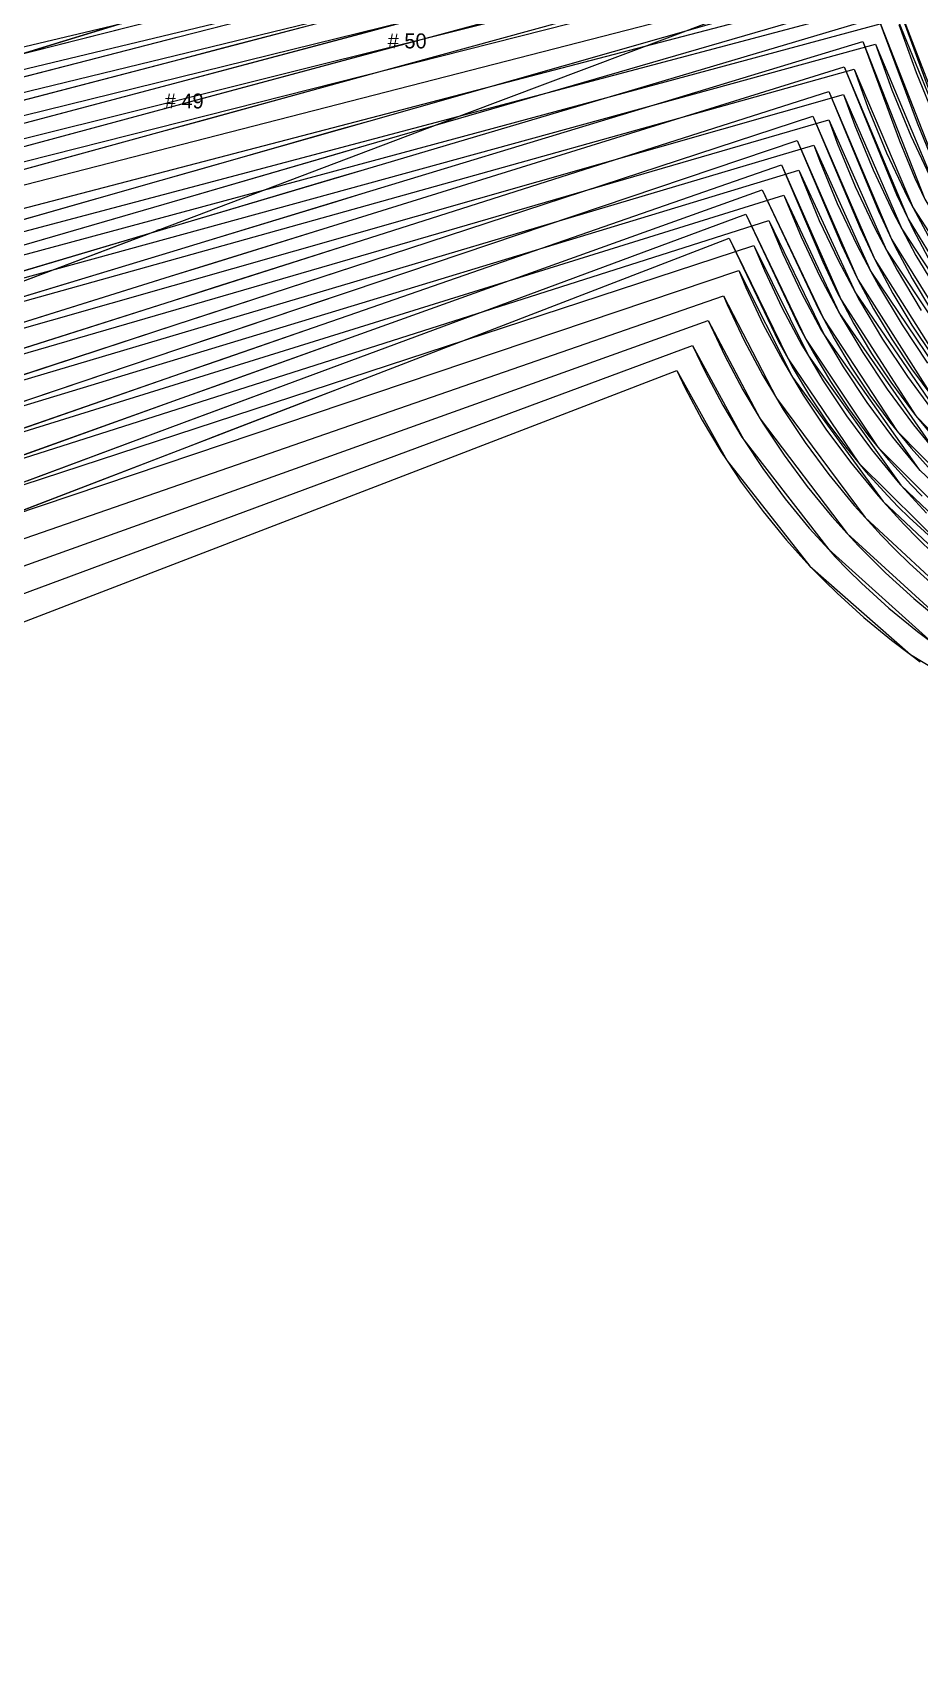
# Model space of a CAD drawing. Extents: x -183 to 1251, y -69 to 1317.
# Drawn here: x 875.9 to 935.2, y 525.4 to 634.4 of the extents above; entities that cross this region are included whole.
import ezdxf

# ---------------------------------------------------------------- set-up
doc = ezdxf.new("R2010")
doc.units = 0
for name, color, linetype in [('1', 7, 'CONTINUOUS'), ('14', 7, 'CONTINUOUS'), ('3', 7, 'CONTINUOUS'), ('84', 7, 'CONTINUOUS'), ('87', 7, 'CONTINUOUS')]:
    doc.layers.add(name, color=color, linetype=linetype)

# ---------------------------------------------------------------- blocks, each defined once
blk = doc.blocks.new('piece_Detail_s220-4_M')
at = {"layer": '1'}
blk.add_lwpolyline([(873.79, 601.85), (886.19, 606.62), (896.26, 610.5), (922.48, 620.59), (926.43, 612.52), (931.15, 605.55), (937.17, 599.61), (945.92, 594.13), (953.63, 591.37), (961.76, 590.12), (968.45, 589.95), (968.57, 589.95), (985.46, 589.61), (985.46, 458.17), (930.24, 475.38), (915.97, 479.83), (881.77, 490.49), (841.78, 502.95)], dxfattribs=at)
at = {"layer": '14'}
blk.add_lwpolyline([(815.35, 571.86), (918.97, 611.74), (922.35, 605.69), (927.89, 598.66), (934.61, 592.75), (942.08, 588.21), (950.18, 585.04), (956.57, 583.63), (963.13, 583.05), (975.46, 582.81), (975.46, 468.62), (824.18, 515.77), (822.31, 533.02), (821.71, 538.52), (821.02, 545.27), (818, 559.69), (816.15, 567.8)], close=True, dxfattribs=at)
at = {"layer": '84'}
blk.add_lwpolyline([(873.79, 601.85), (876.02, 602.71), (886.19, 606.62), (888.42, 607.48), (894.69, 609.89), (896.26, 610.5), (922.48, 620.59), (925.77, 613.74), (926.43, 612.52), (926.77, 611.87), (927.85, 610.06), (929.02, 608.31), (930.28, 606.61), (931.15, 605.55), (931.62, 604.97), (933.07, 603.38), (933.8, 602.63), (934.52, 601.92), (936.07, 600.51)], dxfattribs=at)
at = {"layer": '87'}
blk.add_lwpolyline([(815.35, 571.86), (918.97, 611.74), (919.53, 610.57), (920.68, 608.42), (921.93, 606.32), (922.35, 605.69), (923.29, 604.28), (924.75, 602.31), (926.32, 600.4), (927.89, 598.66), (927.98, 598.57), (928.85, 597.68), (929.71, 596.84), (931.49, 595.22), (933.35, 593.69), (934.61, 592.75), (935.27, 592.26)], dxfattribs=at)
blk = doc.blocks.new('piece_Detail_s240-12_M')
at = {"layer": '1'}
blk.add_lwpolyline([(873.19, 603.51), (886.03, 608.28), (896.46, 612.14), (923.59, 622.21), (927.62, 613.85), (932.44, 606.62), (938.62, 600.44), (947.6, 594.71), (955.55, 591.79), (963.92, 590.44), (970.83, 590.24), (970.95, 590.24), (988.39, 589.89), (988.39, 456.55), (931.04, 474.05), (916.22, 478.58), (880.69, 489.42), (839.15, 502.1)], dxfattribs=at)
at = {"layer": '14'}
blk.add_lwpolyline([(812.36, 573.49), (920.02, 613.42), (923.46, 607.1), (929.14, 599.76), (936.06, 593.55), (943.78, 588.78), (952.17, 585.46), (958.79, 583.97), (965.6, 583.35), (978.39, 583.09), (978.39, 466.92), (820.68, 515.06), (819.01, 533.01), (818.43, 538.73), (817.71, 545.74), (814.86, 560.79), (813.12, 569.26)], close=True, dxfattribs=at)
at = {"layer": '84'}
blk.add_lwpolyline([(875.5, 604.37), (886.03, 608.28), (888.34, 609.13), (894.83, 611.54), (896.46, 612.14), (923.59, 622.21), (927.11, 614.81), (927.62, 613.85), (928.14, 612.88), (929.26, 611.02), (930.46, 609.21), (931.76, 607.45), (932.44, 606.62), (933.15, 605.76), (934.64, 604.11), (935.4, 603.34)], dxfattribs=at)
at = {"layer": '87'}
blk.add_lwpolyline([(812.36, 573.49), (920.02, 613.42), (920.87, 611.65), (922.05, 609.43), (923.34, 607.28), (923.46, 607.1), (924.74, 605.18), (926.24, 603.15), (927.84, 601.19), (929.14, 599.76), (929.55, 599.3), (930.45, 598.39), (931.33, 597.52), (933.17, 595.85), (935.08, 594.28), (936.06, 593.55)], dxfattribs=at)
blk = doc.blocks.new('piece_Detail_s260-20_M')
at = {"layer": '1'}
blk.add_lwpolyline([(872.6, 605.15), (885.87, 609.91), (896.65, 613.77), (924.7, 623.83), (928.81, 615.19), (933.73, 607.69), (940.05, 601.27), (949.27, 595.29), (957.44, 592.22), (966.07, 590.75), (973.19, 590.53), (973.32, 590.53), (991.31, 590.17), (991.31, 454.93), (931.77, 472.71), (916.39, 477.31), (879.51, 488.33), (836.39, 501.21)], dxfattribs=at)
at = {"layer": '14'}
blk.add_lwpolyline([(809.4, 575.06), (921.07, 615.09), (924.56, 608.51), (930.38, 600.84), (937.49, 594.35), (945.46, 589.35), (954.14, 585.87), (960.99, 584.3), (968.05, 583.64), (981.31, 583.37), (981.31, 465.22), (817.16, 514.26), (815.67, 532.92), (815.12, 538.87), (814.41, 546.15), (811.75, 561.83), (810.14, 570.67)], close=True, dxfattribs=at)
at = {"layer": '84'}
blk.add_lwpolyline([(874.99, 606.01), (885.87, 609.91), (888.26, 610.76), (894.97, 613.17), (896.65, 613.77), (924.7, 623.83), (928.45, 615.86), (928.81, 615.19), (929.5, 613.89), (930.65, 611.97), (931.9, 610.1), (933.23, 608.29), (933.73, 607.69), (934.67, 606.54), (936.21, 604.84)], dxfattribs=at)
at = {"layer": '87'}
blk.add_lwpolyline([(809.4, 575.06), (921.07, 615.09), (922.19, 612.72), (923.4, 610.45), (924.56, 608.51), (924.73, 608.23), (926.17, 606.07), (927.71, 603.99), (929.36, 601.97), (930.38, 600.84), (931.12, 600.03), (932.04, 599.1), (932.95, 598.2), (934.84, 596.49), (936.8, 594.87)], dxfattribs=at)
blk = doc.blocks.new('piece_Detail_s280-28_M')
at = {"layer": '1'}
blk.add_lwpolyline([(872.11, 606.8), (885.84, 611.57), (896.98, 615.43), (925.98, 625.5), (929.97, 616.48), (934.98, 608.72), (941.45, 602.06), (950.92, 595.83), (959.31, 592.61), (968.2, 591.03), (975.54, 590.79), (975.67, 590.79), (994.2, 590.42), (994.2, 453.26), (932.55, 471.32), (916.62, 475.99), (878.44, 487.18), (833.79, 500.26)], dxfattribs=at)
at = {"layer": '14'}
blk.add_lwpolyline([(806.43, 576.61), (922.1, 616.74), (925.65, 609.89), (931.59, 601.9), (938.9, 595.12), (947.12, 589.89), (956.09, 586.26), (963.18, 584.6), (970.48, 583.89), (984.2, 583.62), (984.2, 463.49), (813.61, 513.47), (812.33, 532.83), (811.82, 539), (811.09, 546.55), (808.64, 562.85), (807.14, 572.04)], close=True, dxfattribs=at)
at = {"layer": '84'}
blk.add_lwpolyline([(874.58, 607.66), (885.84, 611.57), (888.3, 612.42), (895.24, 614.83), (896.98, 615.43), (925.98, 625.5), (928.74, 619.02), (929.74, 616.91), (929.97, 616.48), (930.83, 614.87), (932.01, 612.89), (933.3, 610.96), (934.68, 609.09), (934.98, 608.72), (936.16, 607.29)], dxfattribs=at)
at = {"layer": '87'}
blk.add_lwpolyline([(806.43, 576.61), (922.1, 616.74), (922.35, 616.16), (923.48, 613.76), (924.73, 611.42), (925.65, 609.89), (926.09, 609.14), (927.57, 606.93), (929.16, 604.79), (930.85, 602.72), (931.59, 601.9), (932.66, 600.73), (933.6, 599.77), (934.54, 598.84), (936.47, 597.09)], dxfattribs=at)
blk = doc.blocks.new('piece_Detail_s300-36_M')
at = {"layer": '1'}
blk.add_lwpolyline([(871.5, 608.42), (885.65, 613.19), (897.13, 617.06), (927.03, 627.13), (931.1, 617.83), (936.21, 609.8), (942.83, 602.89), (952.53, 596.41), (961.16, 593.03), (970.3, 591.34), (977.86, 591.08), (977.99, 591.08), (997.08, 590.69), (997.08, 451.63), (933.29, 469.97), (916.8, 474.71), (877.29, 486.07), (831.08, 499.35)], dxfattribs=at)
at = {"layer": '14'}
blk.add_lwpolyline([(803.5, 578.13), (923.12, 618.43), (926.72, 611.31), (932.79, 602.99), (940.3, 595.92), (948.76, 590.48), (958.02, 586.67), (965.34, 584.93), (972.89, 584.18), (987.08, 583.89), (987.08, 461.78), (810.04, 512.69), (808.99, 532.74), (808.51, 539.12), (807.76, 546.94), (805.54, 563.86), (804.16, 573.4)], close=True, dxfattribs=at)
at = {"layer": '84'}
blk.add_lwpolyline([(874.04, 609.28), (885.65, 613.19), (888.19, 614.04), (895.34, 616.46), (897.13, 617.06), (927.03, 627.13), (929.99, 620.16), (931.02, 617.98), (931.1, 617.83), (932.14, 615.88), (933.36, 613.84), (934.68, 611.85), (936.11, 609.93)], dxfattribs=at)
at = {"layer": '87'}
blk.add_lwpolyline([(803.5, 578.13), (923.12, 618.43), (923.6, 617.29), (924.76, 614.83), (926.04, 612.44), (926.72, 611.31), (927.44, 610.1), (928.96, 607.83), (930.59, 605.62), (932.33, 603.5), (932.79, 602.99), (934.18, 601.46), (935.15, 600.47), (936.11, 599.53)], dxfattribs=at)
blk = doc.blocks.new('piece_Detail_s320-44_M')
at = {"layer": '1'}
blk.add_lwpolyline([(870.89, 610.05), (885.47, 614.82), (897.3, 618.69), (928.09, 628.77), (932.23, 619.18), (937.44, 610.89), (944.2, 603.73), (954.14, 596.99), (963, 593.46), (972.39, 591.66), (980.17, 591.37), (980.31, 591.37), (999.95, 590.97), (999.95, 449.99), (934, 468.6), (916.96, 473.41), (876.11, 484.95), (828.35, 498.43)], dxfattribs=at)
at = {"layer": '14'}
blk.add_lwpolyline([(800.57, 579.66), (924.13, 620.11), (927.78, 612.72), (933.98, 604.08), (941.68, 596.73), (950.4, 591.06), (959.94, 587.08), (967.5, 585.26), (975.29, 584.47), (989.95, 584.17), (989.95, 460.08), (806.46, 511.89), (805.67, 532.64), (805.19, 539.24), (804.45, 547.33), (802.45, 564.86), (801.2, 574.75)], close=True, dxfattribs=at)
at = {"layer": '84'}
blk.add_lwpolyline([(873.52, 610.9), (885.47, 614.82), (888.08, 615.67), (895.45, 618.09), (897.3, 618.69), (928.09, 628.77), (931.24, 621.28), (932.23, 619.18), (932.29, 619.05), (933.44, 616.89), (934.7, 614.79), (936.06, 612.74)], dxfattribs=at)
at = {"layer": '87'}
blk.add_lwpolyline([(800.57, 579.66), (924.13, 620.11), (924.84, 618.43), (926.03, 615.91), (927.35, 613.44), (927.78, 612.72), (928.78, 611.05), (930.34, 608.72), (932.01, 606.46), (933.79, 604.28), (933.98, 604.08), (935.69, 602.19)], dxfattribs=at)
blk = doc.blocks.new('piece_Detail_s340-52_M')
at = {"layer": '1'}
blk.add_lwpolyline([(870.29, 611.66), (885.29, 616.44), (897.46, 620.32), (929.14, 630.42), (933.35, 620.53), (938.65, 611.98), (945.56, 604.58), (955.74, 597.59), (964.82, 593.89), (974.47, 591.98), (982.46, 591.66), (982.6, 591.65), (1002.8, 591.25), (1002.8, 448.34), (934.71, 467.23), (917.11, 472.11), (874.93, 483.81)], dxfattribs=at)
at = {"layer": '14'}
blk.add_lwpolyline([(797.65, 581.15), (925.14, 621.79), (928.83, 614.14), (935.15, 605.16), (943.06, 597.54), (952.02, 591.64), (961.85, 587.49), (969.64, 585.59), (977.68, 584.76), (992.81, 584.45), (992.81, 458.38), (802.85, 511.06), (802.32, 532.51), (801.87, 539.34), (801.14, 547.7), (799.38, 565.84), (798.25, 576.08)], close=True, dxfattribs=at)
at = {"layer": '84'}
blk.add_lwpolyline([(872.99, 612.52), (885.29, 616.44), (887.98, 617.29), (895.56, 619.71), (897.46, 620.32), (929.14, 630.42), (932.47, 622.4), (933.35, 620.53), (933.55, 620.12), (934.73, 617.9), (936.03, 615.73)], dxfattribs=at)
at = {"layer": '87'}
blk.add_lwpolyline([(797.65, 581.15), (925.14, 621.79), (926.07, 619.56), (927.29, 616.97), (928.64, 614.45), (928.83, 614.14), (930.11, 611.99), (931.7, 609.61), (933.41, 607.29), (935.15, 605.16), (935.24, 605.06)], dxfattribs=at)
blk = doc.blocks.new('piece_Detail_s360-60_M')
at = {"layer": '1'}
blk.add_lwpolyline([(869.69, 613.25), (885.1, 618.05), (897.62, 621.94), (930.18, 632.07), (934.46, 621.89), (939.86, 613.07), (946.91, 605.42), (957.33, 598.18), (966.63, 594.33), (976.53, 592.31), (984.74, 591.94), (984.89, 591.94), (1005.65, 591.52), (1005.65, 446.69), (935.4, 465.84), (917.25, 470.79), (873.73, 482.65)], dxfattribs=at)
at = {"layer": '14'}
blk.add_lwpolyline([(794.75, 582.62), (926.14, 623.48), (929.87, 615.55), (936.33, 606.26), (944.43, 598.35), (953.63, 592.22), (963.74, 587.9), (971.77, 585.91), (980.06, 585.04), (995.65, 584.72), (995.65, 456.67), (799.23, 510.22), (798.97, 532.36), (798.55, 539.41), (797.81, 548.04), (796.33, 566.8), (795.31, 577.37)], close=True, dxfattribs=at)
at = {"layer": '84'}
blk.add_lwpolyline([(872.46, 614.12), (885.1, 618.05), (887.87, 618.91), (895.66, 621.33), (897.62, 621.94), (930.18, 632.07), (933.69, 623.52), (934.46, 621.89), (934.79, 621.18), (936.01, 618.9)], dxfattribs=at)
at = {"layer": '87'}
blk.add_lwpolyline([(794.75, 582.62), (926.14, 623.48), (927.29, 620.69), (928.54, 618.04), (929.87, 615.55), (929.92, 615.46), (931.42, 612.94), (933.05, 610.49), (934.81, 608.12), (936.33, 606.26)], dxfattribs=at)
blk = doc.blocks.new('piece_Detail_s380-68_M')
at = {"layer": '1'}
blk.add_lwpolyline([(869.21, 614.86), (885.06, 619.67), (897.93, 623.58), (931.43, 633.75), (935.58, 623.21), (941.07, 614.12), (948.27, 606.23), (958.92, 598.74), (968.46, 594.73), (978.61, 592.6), (987.04, 592.19), (987.19, 592.19), (1008.5, 591.77), (1008.5, 445), (936.09, 464.44), (917.38, 469.46), (872.54, 481.49)], dxfattribs=at)
at = {"layer": '14'}
blk.add_lwpolyline([(791.87, 584.06), (927.15, 625.14), (930.93, 616.94), (937.51, 607.33), (945.8, 599.12), (955.25, 592.77), (965.64, 588.28), (973.9, 586.21), (982.44, 585.29), (998.5, 584.96), (998.5, 454.93), (795.61, 509.39), (795.62, 532.21), (795.24, 539.48), (794.5, 548.38), (793.31, 567.74), (792.41, 578.65)], close=True, dxfattribs=at)
at = {"layer": '84'}
blk.add_lwpolyline([(872.06, 615.73), (885.06, 619.67), (887.9, 620.54), (895.92, 622.97), (897.93, 623.58), (931.43, 633.75), (933.88, 627.11), (934.91, 624.62), (935.58, 623.21)], dxfattribs=at)
at = {"layer": '87'}
blk.add_lwpolyline([(791.87, 584.06), (927.15, 625.14), (927.36, 624.56), (928.51, 621.79), (929.79, 619.08), (930.93, 616.94), (931.2, 616.43), (932.74, 613.85), (934.41, 611.35), (936.21, 608.92)], dxfattribs=at)
blk = doc.blocks.new('piece_Detail_s400-76_M')
at = {"layer": '1'}
blk.add_lwpolyline([(868.59, 616.45), (884.86, 621.28), (898.07, 625.2), (932.44, 635.4), (936.67, 624.58), (942.26, 615.22), (949.6, 607.08), (960.49, 599.34), (970.25, 595.17), (980.66, 592.93), (989.31, 592.48), (989.46, 592.48), (1011.33, 592.04), (1011.33, 443.35), (936.77, 463.04), (917.5, 468.13), (871.32, 480.32)], dxfattribs=at)
at = {"layer": '14'}
blk.add_lwpolyline([(788.99, 585.5), (928.14, 626.83), (931.97, 618.37), (938.68, 608.43), (947.16, 599.94), (956.85, 593.35), (967.53, 588.69), (976.02, 586.54), (984.8, 585.58), (1001.33, 585.24), (1001.33, 453.23), (791.96, 508.52), (792.26, 532.04), (791.92, 539.53), (791.18, 548.7), (790.29, 568.67), (789.49, 579.93)], close=True, dxfattribs=at)
at = {"layer": '84'}
blk.add_lwpolyline([(871.52, 617.31), (884.86, 621.28), (887.78, 622.14), (896.01, 624.59), (898.07, 625.2), (932.44, 635.4), (935.06, 628.31), (936.11, 625.76)], dxfattribs=at)
at = {"layer": '87'}
blk.add_lwpolyline([(788.99, 585.5), (928.14, 626.83), (928.54, 625.75), (929.71, 622.92), (931.02, 620.15), (931.97, 618.37), (932.47, 617.44), (934.05, 614.8), (935.75, 612.24)], dxfattribs=at)
blk = doc.blocks.new('piece_Detail_s420-84_M')
at = {"layer": '1'}
blk.add_lwpolyline([(867.98, 618.04), (884.67, 622.88), (898.21, 626.82), (933.46, 637.06), (937.76, 625.94), (943.44, 616.31), (950.93, 607.94), (962.06, 599.93), (972.05, 595.61), (982.71, 593.26), (991.57, 592.77), (991.73, 592.77), (1014.16, 592.32), (1014.16, 441.69), (937.44, 461.65), (917.62, 466.81), (870.1, 479.17)], dxfattribs=at)
at = {"layer": '14'}
blk.add_lwpolyline([(786.12, 586.96), (929.14, 628.52), (933.01, 619.79), (939.84, 609.53), (948.51, 600.75), (958.44, 593.93), (969.41, 589.11), (978.14, 586.87), (987.17, 585.87), (1004.16, 585.52), (1004.16, 451.53), (788.31, 507.69), (788.9, 531.89), (788.6, 539.6), (787.86, 549.05), (787.28, 569.61), (786.59, 581.21)], close=True, dxfattribs=at)
at = {"layer": '84'}
blk.add_lwpolyline([(870.98, 618.91), (884.67, 622.88), (887.66, 623.75), (896.1, 626.21), (898.21, 626.82), (933.46, 637.06), (936.23, 629.49)], dxfattribs=at)
at = {"layer": '87'}
blk.add_lwpolyline([(786.12, 586.96), (929.14, 628.52), (929.71, 626.95), (930.91, 624.05), (932.25, 621.22), (933.01, 619.79), (933.73, 618.45), (935.34, 615.75)], dxfattribs=at)
blk = doc.blocks.new('piece_Detail_s440-92_M')
at = {"layer": '1'}
blk.add_lwpolyline([(867.38, 619.61), (884.48, 624.48), (898.36, 628.44), (934.48, 638.73), (938.84, 627.31), (944.62, 617.41), (952.25, 608.79), (963.62, 600.53), (973.83, 596.05), (984.74, 593.58), (993.83, 593.05), (993.99, 593.05), (1016.98, 592.59), (1016.98, 440.03), (938.11, 460.26), (917.72, 465.48), (868.87, 478.01)], dxfattribs=at)
at = {"layer": '14'}
blk.add_lwpolyline([(783.25, 588.37), (930.13, 630.21), (934.04, 621.22), (940.99, 610.63), (949.86, 601.56), (960.03, 594.51), (971.28, 589.52), (980.25, 587.19), (989.52, 586.15), (1006.98, 585.79), (1006.98, 449.82), (784.65, 506.84), (785.54, 531.72), (785.29, 539.66), (784.54, 549.37), (784.27, 570.52), (783.69, 582.46)], close=True, dxfattribs=at)
at = {"layer": '84'}
blk.add_lwpolyline([(870.46, 620.49), (884.48, 624.48), (887.54, 625.36), (896.19, 627.82), (898.36, 628.44), (934.48, 638.73)], dxfattribs=at)
at = {"layer": '87'}
blk.add_lwpolyline([(783.25, 588.37), (930.13, 630.21), (930.88, 628.14), (932.11, 625.18), (933.47, 622.28), (934.04, 621.22), (934.98, 619.45), (936.64, 616.69)], dxfattribs=at)
blk = doc.blocks.new('piece_Detail_s460-100_M')
at = {"layer": '1'}
blk.add_lwpolyline([(865.82, 614.18), (884.39, 621.19), (904.77, 628.89), (926.72, 637.18), (935.22, 640.39), (939.1, 629.92), (946.44, 617.25), (954.44, 608.59), (966.25, 600.38), (974.83, 596.65), (985.98, 593.97), (995.27, 593.35), (1019.52, 592.86), (1019.52, 574.69), (1019.52, 557.64), (1019.52, 540.49), (1019.52, 519.56), (1019.52, 502.96), (1019.52, 486.3), (1019.52, 472.77), (1019.52, 472.53), (1019.52, 438.36), (773.31, 500.69)], dxfattribs=at)
at = {"layer": '14'}
blk.add_lwpolyline([(780.12, 589.8), (930.84, 631.9), (934.8, 622.64), (941.87, 611.72), (950.92, 602.37), (961.34, 595.09), (972.88, 589.92), (982.07, 587.52), (991.59, 586.43), (1009.52, 586.06), (1009.52, 448.12), (780.69, 506.04), (781.89, 531.59), (781.69, 539.74), (780.94, 549.72), (781, 571.45), (780.53, 583.72)], close=True, dxfattribs=at)
at = {"layer": '84'}
blk.add_lwpolyline([(865.82, 614.18), (884.15, 621.1), (884.21, 621.13), (884.28, 621.15), (884.33, 621.17), (884.39, 621.19), (904.77, 628.89), (926.72, 637.18)], dxfattribs=at)
at = {"layer": '87'}
blk.add_lwpolyline([(780.12, 589.8), (930.84, 631.9), (931.76, 629.34), (933.02, 626.31), (934.42, 623.35), (934.8, 622.64), (935.96, 620.46)], dxfattribs=at)
blk = doc.blocks.new('piece_Detail_s480-108_M')
at = {"layer": '1'}
blk.add_lwpolyline([(866.3, 622.75), (884.24, 627.67), (898.79, 631.66), (936.68, 642.06), (941.15, 630.05), (947.11, 619.61), (955.03, 610.49), (966.87, 601.72), (977.54, 596.93), (988.97, 594.23), (998.49, 593.62), (998.66, 593.62), (1022.77, 593.14), (1022.77, 436.7), (939.6, 457.44), (918.1, 462.8), (866.59, 475.65)], dxfattribs=at)
at = {"layer": '14'}
blk.add_lwpolyline([(777.71, 591.18), (932.27, 633.59), (936.26, 624.06), (943.45, 612.82), (952.7, 603.17), (963.36, 595.66), (975.18, 590.33), (984.61, 587.84), (994.38, 586.72), (1012.77, 586.34), (1012.77, 446.4), (777.44, 505.11), (778.98, 531.35), (778.81, 539.73), (778.06, 549.99), (778.45, 572.32), (778.11, 584.94)], close=True, dxfattribs=at)
at = {"layer": '84'}
blk.add_lwpolyline([(869.53, 623.63), (884.24, 627.67), (887.45, 628.55), (896.52, 631.04), (898.79, 631.66), (936.68, 642.06)], dxfattribs=at)
at = {"layer": '87'}
blk.add_lwpolyline([(777.71, 591.18), (932.27, 633.59), (933.36, 630.53), (934.64, 627.44), (936.07, 624.41)], dxfattribs=at)
blk = doc.blocks.new('piece_Detail_s500-116_M')
at = {"layer": '1'}
blk.add_lwpolyline([(866.34, 624.32), (884.71, 629.28), (899.63, 633.3), (938.45, 643.77), (942.71, 631.37), (948.76, 620.67), (956.83, 611.3), (968.91, 602.27), (979.8, 597.32), (991.48, 594.52), (1001.22, 593.87), (1001.4, 593.87), (1026.06, 593.37), (1026.06, 434.99), (940.72, 456.02), (918.67, 461.45), (865.81, 474.47)], dxfattribs=at)
at = {"layer": '14'}
blk.add_lwpolyline([(775.35, 592.54), (933.74, 635.25), (937.76, 625.44), (945.08, 613.88), (954.51, 603.94), (965.42, 596.2), (977.52, 590.7), (987.19, 588.13), (997.2, 586.96), (1016.06, 586.57), (1016.06, 444.66), (774.23, 504.25), (776.1, 531.16), (775.96, 539.76), (775.22, 550.28), (775.96, 573.18), (775.74, 586.13)], close=True, dxfattribs=at)
at = {"layer": '3'}
for p in [(899.63, 633.3), (884.71, 629.28)]:
    blk.add_point(p, dxfattribs=at)
at = {"layer": '84'}
blk.add_lwpolyline([(869.64, 625.21), (884.71, 629.28), (888.01, 630.17), (897.3, 632.67), (899.63, 633.3), (938.45, 643.77)], dxfattribs=at)
at = {"layer": '87'}
for points in [[(775.35, 592.54), (933.74, 635.25)], [(933.84, 634.9), (935, 631.69), (936.3, 628.53)]]:
    blk.add_lwpolyline(points, dxfattribs=at)
at = {"layer": '1'}
for s, p in [('# 50', (899.63, 633.3)), ('# 49', (884.71, 629.28))]:
    blk.add_text(s, height=1, dxfattribs=at).set_placement(p)
blk = doc.blocks.new('piece_Detail_s520-124_M')
at = {"layer": '1'}
blk.add_lwpolyline([(866.18, 625.89), (884.96, 630.87), (900.2, 634.91), (939.88, 645.43), (944.26, 632.76), (950.41, 621.79), (958.61, 612.17), (970.93, 602.89), (982.05, 597.78), (993.98, 594.86), (1003.94, 594.17), (1004.12, 594.16), (1029.35, 593.66), (1029.35, 433.33), (941.84, 454.63), (919.23, 460.13), (865.04, 473.33)], dxfattribs=at)
at = {"layer": '14'}
blk.add_lwpolyline([(772.99, 593.95), (935.21, 636.95), (939.28, 626.88), (946.71, 614.99), (956.33, 604.77), (967.48, 596.8), (979.87, 591.13), (989.77, 588.47), (1000.02, 587.26), (1019.35, 586.85), (1019.35, 442.97), (771.01, 503.43), (773.21, 531), (773.12, 539.82), (772.38, 550.62), (773.46, 574.1), (773.36, 587.37)], close=True, dxfattribs=at)
at = {"layer": '84'}
blk.add_lwpolyline([(869.55, 626.79), (884.96, 630.87), (888.32, 631.76), (897.82, 634.28), (900.2, 634.91)], dxfattribs=at)
at = {"layer": '87'}
blk.add_lwpolyline([(772.99, 593.95), (935.21, 636.95)], dxfattribs=at)
blk = doc.blocks.new('piece_Detail_s540-132_M')
at = {"layer": '1'}
blk.add_lwpolyline([(866.05, 627.45), (885.24, 632.45), (900.82, 636.52), (941.36, 647.1), (945.82, 634.14), (952.06, 622.9), (960.4, 613.04), (972.96, 603.5), (984.31, 598.23), (996.49, 595.2), (1006.67, 594.45), (1006.85, 594.44), (1032.64, 593.93), (1032.64, 431.66), (942.97, 453.21), (919.8, 458.78), (864.26, 472.13)], dxfattribs=at)
at = {"layer": '14'}
blk.add_lwpolyline([(770.65, 595.31), (936.69, 638.65), (940.8, 628.32), (948.35, 616.1), (958.16, 605.59), (969.54, 597.39), (982.21, 591.54), (992.35, 588.81), (1002.85, 587.55), (1022.64, 587.13), (1022.64, 441.26), (767.78, 502.52), (770.32, 530.78), (770.29, 539.82), (769.55, 550.89), (770.98, 574.95), (770.99, 588.56)], close=True, dxfattribs=at)
at = {"layer": '84'}
blk.add_lwpolyline([(869.51, 628.35), (885.24, 632.45), (888.68, 633.35), (898.39, 635.89)], dxfattribs=at)
at = {"layer": '87'}
blk.add_lwpolyline([(770.65, 595.31), (936.69, 638.65)], dxfattribs=at)
blk = doc.blocks.new('piece_Detail_s560-140_M')
at = {"layer": '1'}
blk.add_lwpolyline([(865.94, 629), (885.53, 634.04), (901.44, 638.13), (942.85, 648.78), (947.38, 635.52), (953.7, 624.01), (962.19, 613.9), (974.98, 604.11), (986.56, 598.68), (998.99, 595.54), (1009.39, 594.73), (1009.58, 594.73), (1035.93, 594.2), (1035.93, 429.98), (944.09, 451.8), (920.36, 457.44), (863.48, 470.96)], dxfattribs=at)
at = {"layer": '14'}
blk.add_lwpolyline([(768.31, 596.68), (938.16, 640.34), (942.32, 629.75), (949.98, 617.2), (959.98, 606.41), (971.6, 597.98), (984.55, 591.96), (994.92, 589.14), (1005.67, 587.83), (1025.92, 587.4), (1025.92, 439.55), (764.55, 501.66), (767.42, 530.59), (767.45, 539.85), (766.72, 551.2), (768.49, 575.82), (768.63, 589.77)], close=True, dxfattribs=at)
at = {"layer": '84'}
blk.add_lwpolyline([(869.46, 629.91), (885.53, 634.04), (889.05, 634.94)], dxfattribs=at)
at = {"layer": '87'}
blk.add_lwpolyline([(768.31, 596.68), (938.16, 640.34)], dxfattribs=at)
blk = doc.blocks.new('piece_Detail_s580-148_M')
at = {"layer": '1'}
blk.add_lwpolyline([(865.83, 630.56), (885.83, 635.63), (902.08, 639.75), (944.35, 650.45), (948.93, 636.9), (955.35, 625.12), (963.98, 614.76), (977.01, 604.72), (988.81, 599.13), (1001.5, 595.88), (1012.11, 595.02), (1012.31, 595.01), (1039.22, 594.48), (1039.22, 428.3), (945.22, 450.39), (920.93, 456.1), (862.71, 469.78)], dxfattribs=at)
at = {"layer": '14'}
blk.add_lwpolyline([(765.98, 598.05), (939.64, 642.04), (943.84, 631.18), (951.62, 618.31), (961.8, 607.23), (973.66, 598.56), (986.9, 592.38), (997.5, 589.47), (1008.49, 588.12), (1029.21, 587.68), (1029.21, 437.84), (761.32, 500.8), (764.54, 530.39), (764.61, 539.88), (763.89, 551.5), (766.02, 576.69), (766.28, 590.97)], close=True, dxfattribs=at)
at = {"layer": '84'}
blk.add_lwpolyline([(869.42, 631.48), (885.83, 635.63)], dxfattribs=at)
at = {"layer": '87'}
blk.add_lwpolyline([(765.98, 598.05), (939.64, 642.04)], dxfattribs=at)
blk = doc.blocks.new('piece_Detail_s600-156_M')
at = {"layer": '14'}
blk.add_lwpolyline([(763.7, 599.41), (941.16, 643.74), (945.39, 632.61), (953.29, 619.42), (963.66, 608.05), (975.76, 599.15), (989.28, 592.79), (1000.11, 589.8), (1011.35, 588.41), (1032.54, 587.95), (1032.54, 436.14), (758.12, 499.93), (761.69, 530.19), (761.82, 539.9), (761.1, 551.8), (763.6, 577.55), (763.98, 592.17)], close=True, dxfattribs=at)
at = {"layer": '87'}
blk.add_lwpolyline([(763.7, 599.41), (941.16, 643.74)], dxfattribs=at)
blk = doc.blocks.new('piece_Detail_s620-164_M')
at = {"layer": '14'}
blk.add_lwpolyline([(761.38, 600.78), (942.64, 645.43), (946.92, 634.04), (954.93, 620.52), (965.49, 608.86), (977.83, 599.73), (991.63, 593.21), (1002.69, 590.13), (1014.18, 588.69), (1035.83, 588.22), (1035.83, 434.43), (754.88, 499.04), (758.81, 529.97), (758.99, 539.91), (758.28, 552.09), (761.16, 578.41), (761.65, 593.36)], close=True, dxfattribs=at)
at = {"layer": '87'}
blk.add_lwpolyline([(761.38, 600.78), (942.64, 645.43)], dxfattribs=at)
blk = doc.blocks.new('piece_Detail_s640-172_M')
at = {"layer": '1'}
blk.add_lwpolyline([(864.39, 629.66), (886.99, 636.57), (911.82, 644.16), (938.55, 652.33), (948.91, 655.49), (953.01, 642.57), (961.39, 626.88), (970.74, 616.03), (984.74, 605.57), (995.01, 600.7), (1008.43, 596.99), (1019.68, 595.88), (1049.12, 595.29), (1049.12, 575.06), (1049.12, 556.07), (1049.12, 536.98), (1049.12, 513.67), (1049.12, 495.19), (1049.12, 476.65), (1049.12, 461.58), (1049.12, 461.31), (1049.12, 423.26), (743.71, 492.85)], dxfattribs=at)
at = {"layer": '14'}
blk.add_lwpolyline([(759.07, 602.12), (944.13, 647.13), (948.44, 635.47), (956.57, 621.63), (967.31, 609.68), (979.89, 600.32), (993.98, 593.62), (1005.27, 590.46), (1017, 588.98), (1039.12, 588.49), (1039.12, 432.72), (751.65, 498.22), (755.93, 529.8), (756.16, 539.96), (755.46, 552.4), (758.72, 579.26), (759.32, 594.54)], close=True, dxfattribs=at)
at = {"layer": '84'}
blk.add_lwpolyline([(864.39, 629.66), (886.71, 636.48)], dxfattribs=at)
at = {"layer": '87'}
blk.add_lwpolyline([(759.07, 602.12), (944.13, 647.13)], dxfattribs=at)
blk = doc.blocks.new('piece_Detail_s660-180_M')
at = {"layer": '14'}
blk.add_lwpolyline([(756.77, 603.45), (945.63, 648.82), (949.96, 636.9), (958.21, 622.73), (969.14, 610.5), (981.96, 600.91), (996.33, 594.04), (1007.86, 590.79), (1019.84, 589.26), (1042.42, 588.76), (1042.42, 431.01), (748.4, 497.32), (753.05, 529.56), (753.35, 539.94), (752.66, 552.66), (756.29, 580.08), (757.01, 595.69)], close=True, dxfattribs=at)
at = {"layer": '87'}
blk.add_lwpolyline([(756.77, 603.45), (945.63, 648.82)], dxfattribs=at)
blk = doc.blocks.new('piece_Detail_s680-188_M')
at = {"layer": '14'}
blk.add_lwpolyline([(754.48, 604.74), (947.13, 650.49), (951.5, 638.29), (959.86, 623.81), (970.98, 611.28), (984.04, 601.46), (998.69, 594.42), (1010.45, 591.08), (1022.67, 589.51), (1045.72, 589), (1045.72, 429.27), (745.15, 496.37), (750.17, 529.28), (750.53, 539.89), (749.85, 552.89), (753.87, 580.87), (754.71, 596.82)], close=True, dxfattribs=at)
at = {"layer": '87'}
blk.add_lwpolyline([(754.48, 604.74), (947.13, 650.49)], dxfattribs=at)

msp = doc.modelspace()

# ---------------------------------------------------------------- block references
at = {"layer": '1'}
for name in ['piece_Detail_s680-188_M', 'piece_Detail_s660-180_M', 'piece_Detail_s640-172_M', 'piece_Detail_s620-164_M', 'piece_Detail_s600-156_M', 'piece_Detail_s580-148_M', 'piece_Detail_s560-140_M', 'piece_Detail_s540-132_M', 'piece_Detail_s520-124_M', 'piece_Detail_s500-116_M', 'piece_Detail_s480-108_M', 'piece_Detail_s460-100_M', 'piece_Detail_s440-92_M', 'piece_Detail_s420-84_M', 'piece_Detail_s400-76_M', 'piece_Detail_s380-68_M', 'piece_Detail_s360-60_M', 'piece_Detail_s340-52_M', 'piece_Detail_s320-44_M', 'piece_Detail_s300-36_M', 'piece_Detail_s280-28_M', 'piece_Detail_s260-20_M', 'piece_Detail_s240-12_M', 'piece_Detail_s220-4_M']:
    msp.add_blockref(name, (0, 0), dxfattribs=at)

doc.saveas('drawing.dxf')
